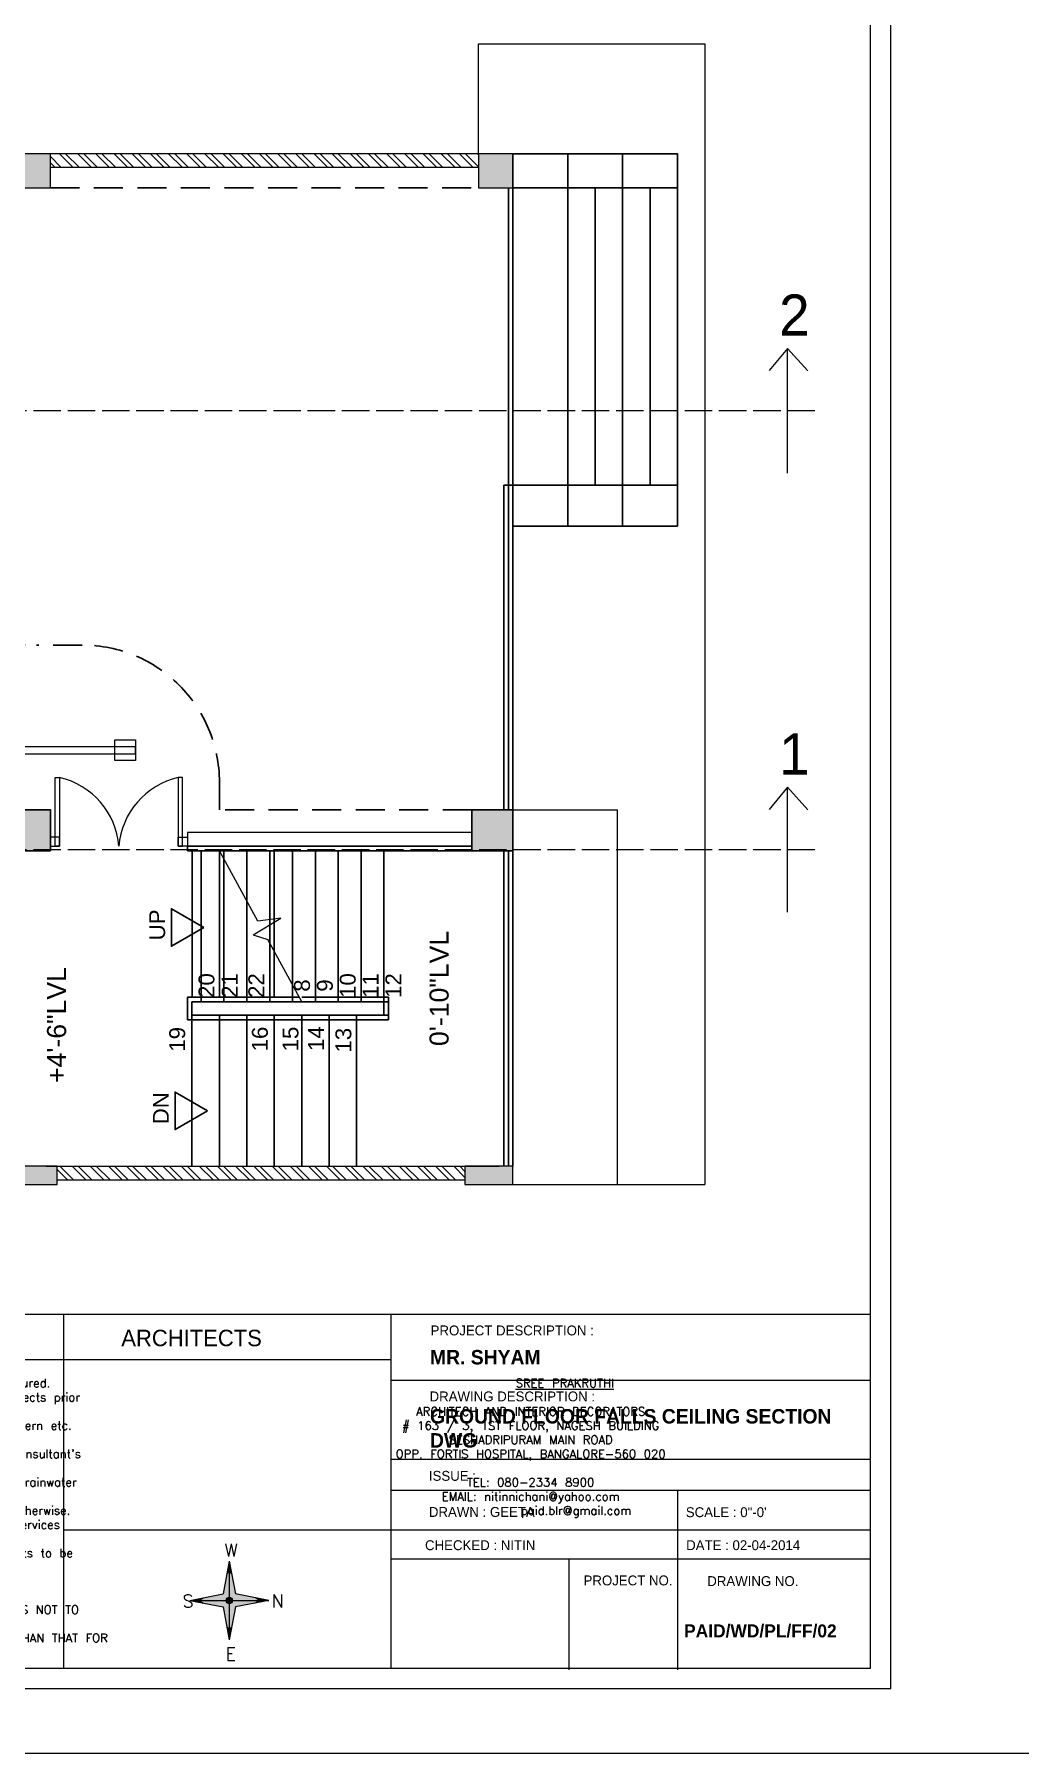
# Model space of a CAD drawing. Header units: inches. Extents: x 111501 to 134888, y 46021 to 52102.
# Drawn here: x 119006 to 119437, y 46021 to 46773 of the extents above; entities that cross this region are included whole.
import ezdxf
from ezdxf.enums import TextEntityAlignment as Align

# ---------------------------------------------------------------- set-up
doc = ezdxf.new("R2010")
doc.units = ezdxf.units.IN
doc.header["$MEASUREMENT"] = 0
doc.linetypes.add('ACAD_ISO02W100', pattern=[15, 12, -3])
doc.linetypes.add('DASHED', pattern=[19.05, 12.7, -6.35])
for name, color, linetype in [('10', 1, 'Continuous'), ('D', 251, 'Continuous'), ('false ceiling', 5, 'Continuous'), ('H', 9, 'Continuous'), ('RO', 7, 'Continuous'), ('staircase', 6, 'Continuous')]:
    doc.layers.add(name, color=color, linetype=linetype)
for name, color, linetype, lineweight in [('column', 252, 'Continuous', 9), ('DOOR', 1, 'Continuous', 0), ('exterior', 7, 'Continuous', 5), ('SHEET', 7, 'Continuous', 30), ('wall', 7, 'Continuous', 9)]:
    doc.layers.add(name, color=color, linetype=linetype, lineweight=lineweight)
doc.styles.add('A', font='arial.ttf')
doc.styles.get("Standard").update_dxf_attribs({"font": 'txt.shx', "height": 6})
doc.styles.add('style4', font='GOTHIC.TTF', dxfattribs={"height": 18})
pattern_1 = [(135, (165811.399, -52608.515), (-3.97747564, -3.97747564), []), (135, (165811.399, -52605.8636), (-3.97747564, -3.97747564), [])]

# ---------------------------------------------------------------- blocks, each defined once
blk = doc.blocks.new('fg')
at = {"layer": 'exterior', "linetype": 'Continuous'}
for p, q in [((-2722.06, -26309.02, 0), (-2731.88, -26300.13, 0)), ((-2731.88, -26300.13, 0), (-2722.06, -26309.02, 0)), ((-2776.68, -26309.02, 0), (-2722.06, -26309.02, 0)), ((-2722.06, -26309.02, 0), (-2731.74, -26317.05, 0))]:
    blk.add_line(p, q, dxfattribs=at)

msp = doc.modelspace()

# ---------------------------------------------------------------- hatches: boundary and pattern name
at = {"layer": 'column'}
h = msp.add_hatch(color=256, dxfattribs=at)
h.paths.add_polyline_path([(119001.53, 46720.78), (119012.53, 46720.78), (119012.53, 46709.78), (119001.53, 46709.78)])
h.paths.add_polyline_path([(119001.53, 46709.78), (118997.53, 46709.78), (118997.53, 46720.78), (119001.53, 46720.78)])
h.paths.add_polyline_path([(119012.53, 46709.78), (119012.53, 46705.78), (119001.53, 46705.78), (119001.53, 46709.78)])
h.paths.add_polyline_path([(118997.53, 46705.78), (118997.53, 46709.78), (119001.53, 46709.78), (119001.53, 46705.78)])
h = msp.add_hatch(color=256, dxfattribs=at)
h.paths.add_polyline_path([(119204.01, 46720.78), (119215.01, 46720.78), (119215.01, 46709.78), (119204.01, 46709.78)])
h.paths.add_polyline_path([(119204.01, 46709.78), (119200.01, 46709.78), (119200.01, 46720.78), (119204.01, 46720.78)])
h.paths.add_polyline_path([(119215.01, 46709.78), (119215.01, 46705.78), (119204.01, 46705.78), (119204.01, 46709.78)])
h.paths.add_polyline_path([(119200.01, 46705.78), (119200.01, 46709.78), (119204.01, 46709.78), (119204.01, 46705.78)])
h = msp.add_hatch(color=256, dxfattribs=at)
h.paths.add_polyline_path([(118811.3, 46433.79), (118811.3, 46415.79), (118829.3, 46415.79), (118829.3, 46433.79)])
h.paths.add_polyline_path([(118922.58, 46412.79), (118922.58, 46433.79), (118914.58, 46433.79), (118914.58, 46412.79)])
h.paths.add_polyline_path([(118994.58, 46433.79), (118994.58, 46415.79), (119012.58, 46415.79), (119012.58, 46433.79)])
for points in [[(119197.01, 46433.79), (119197.01, 46415.79), (119215.01, 46415.79), (119215.01, 46433.79)], [(119194.01, 46269.79), (119215.01, 46269.79), (119215.01, 46277.79), (119194.01, 46277.79)]]:
    msp.add_hatch(color=256, dxfattribs=at).paths.add_polyline_path(points)
h = msp.add_hatch(color=256, dxfattribs=at)
h.paths.add_polyline_path([(118914.58, 46269.79), (118935.58, 46269.79), (118935.58, 46277.79), (118914.58, 46277.79)])
h.paths.add_polyline_path([(118994.58, 46269.79), (119015.58, 46269.79), (119015.58, 46277.79), (118994.58, 46277.79)])
at = {"layer": 'SHEET', "lineweight": 5}
h = msp.add_hatch(color=0, dxfattribs=at)
h.set_gradient(color1=(186, 79, 131), one_color=1, tint=1, name='INVHEMISPHERICAL')
h.paths.add_polyline_path([(119077.71, 46087.83), (119079.48, 46086.69), (119088.24, 46084.97), (119089.85, 46076.25), (119090.9, 46075.2), (119090.9, 46087.83)])
h.paths.add_polyline_path([(119104.1, 46087.83), (119102.33, 46088.98), (119093.57, 46090.7), (119091.95, 46099.41), (119090.9, 46100.47), (119090.9, 46087.83)])
h = msp.add_hatch(color=0, dxfattribs=at)
h.set_gradient(color1=(186, 79, 131), one_color=1, tint=1, name='CURVED')
h.paths.add_polyline_path([(119090.9, 46100.47), (119089.85, 46099.41), (119088.24, 46090.7), (119079.48, 46088.98), (119077.71, 46087.83), (119090.9, 46087.83)])
h.paths.add_polyline_path([(119090.9, 46075.2), (119091.95, 46076.25), (119093.57, 46084.97), (119102.33, 46086.69), (119104.1, 46087.83), (119090.9, 46087.83)])
h = msp.add_hatch(color=0, dxfattribs=at)
h.set_gradient(color1=(0, 0, 41), one_color=1, tint=1, name='CYLINDER')
h.paths.add_polyline_path([(119090.9, 46105.08), (119089.85, 46099.41), (119090.9, 46100.47)])
h.paths.add_polyline_path([(119090.9, 46105.08), (119090.9, 46100.47), (119091.95, 46099.41)])
h = msp.add_hatch(color=0, dxfattribs=at)
h.set_gradient(color1=(0, 0, 41), one_color=1, tint=1, name='CURVED')
h.paths.add_polyline_path([(119073.66, 46087.83), (119077.71, 46087.83), (119079.48, 46088.98)])
h.paths.add_polyline_path([(119073.66, 46087.83), (119079.48, 46086.69), (119077.71, 46087.83)])
h = msp.add_hatch(color=0, dxfattribs=at)
h.set_gradient(color1=(186, 79, 131), one_color=1, tint=1, name='SPHERICAL')
h.paths.add_polyline_path([(119092.29, 46087.83, 1), (119089.51, 46087.83, 1)])
h = msp.add_hatch(color=0, dxfattribs=at)
h.set_gradient(color1=(0, 0, 41), one_color=1, tint=1, name='INVCURVED')
h.paths.add_polyline_path([(119108.15, 46087.83), (119104.1, 46087.83), (119102.33, 46086.69)])
h.paths.add_polyline_path([(119108.15, 46087.83), (119102.33, 46088.98), (119104.1, 46087.83)])
h = msp.add_hatch(color=0, dxfattribs=at)
h.set_gradient(color1=(0, 0, 41), one_color=1, tint=1)
h.paths.add_polyline_path([(119090.9, 46075.2), (119089.85, 46076.25), (119090.9, 46070.59)])
h.paths.add_polyline_path([(119090.9, 46070.59), (119091.95, 46076.25), (119090.9, 46075.2)])
at = {"layer": 'wall', "lineweight": 5}
h = msp.add_hatch(dxfattribs=at)
h.set_pattern_fill('ANSI32', color=256, scale=15, angle=90, style=0)
h.set_pattern_definition(pattern_1)
h.paths.add_polyline_path([(119200.01, 46720.78), (119012.58, 46720.78), (119012.58, 46714.78), (119106.58, 46714.78), (119200.01, 46714.78)])
h = msp.add_hatch(dxfattribs=at)
h.set_pattern_fill('ANSI32', color=256, scale=15, angle=90, style=0)
h.set_pattern_definition(pattern_1)
h.paths.add_polyline_path([(119194.01, 46277.79), (119015.58, 46277.79), (119015.58, 46271.79), (119194.01, 46271.79), (119194.01, 46277.79)])

# ---------------------------------------------------------------- linework, layer by layer
at = {"lineweight": 5}
msp.add_lwpolyline([(119197.01, 46417.79), (119197.01, 46423.79), (119072.58, 46423.79), (119072.58, 46417.79)], close=True, dxfattribs=at)
at = {"layer": '10', "linetype": 'Continuous'}
for p, q in [((119072.56, 46351.73), (119072.56, 46341.85)), ((119074.56, 46349.73), (119074.56, 46343.85))]:
    msp.add_line(p, q, dxfattribs=at)
for points in [[(119079.68, 46382.25), (119065.52, 46374.07), (119065.52, 46390.43)], [(119081.31, 46302.03), (119067.15, 46293.85), (119067.15, 46310.21)]]:
    msp.add_lwpolyline(points, close=True, dxfattribs=at)
at = {"layer": 'column'}
msp.add_line((119072.58, 46415.79), (119074.58, 46415.79), dxfattribs=at)
for points in [[(118997.58, 46720.78), (118997.58, 46705.78), (119012.58, 46705.78), (119012.58, 46720.78)], [(119200.01, 46720.78), (119200.01, 46705.78), (119215.01, 46705.78), (119215.01, 46720.78)], [(119015.58, 46277.79), (118994.58, 46277.79), (118994.58, 46269.79), (119015.58, 46269.79)], [(119215.01, 46277.79), (119194.01, 46277.79), (119194.01, 46269.79), (119215.01, 46269.79)]]:
    msp.add_lwpolyline(points, close=True, dxfattribs=at)
at = {"layer": 'DOOR', "linetype": 'Continuous'}
for p, q in [((119103.36, 46384.97), (119086.56, 46415.79)), ((119101.39, 46379.1), (119113.47, 46386.34)), ((119113.47, 46386.34), (119103.36, 46384.97)), ((119101.39, 46379.1), (119107.69, 46377.03)), ((119122.56, 46349.73), (119107.69, 46377.03))]:
    msp.add_line(p, q, dxfattribs=at)
at = {"layer": 'DOOR', "color": 5, "linetype": 'Continuous', "lineweight": 0, "elevation": 0.11}
for points in [[(119016.59, 46417.8), (119014.74, 46417.8), (119014.74, 46447.85), (119016.59, 46447.85)], [(119012.59, 46417.8), (119016.59, 46417.8), (119016.59, 46421.8), (119012.59, 46421.8)]]:
    msp.add_lwpolyline(points, close=True, dxfattribs=at)
at = {"layer": 'DOOR', "color": 5, "linetype": 'Continuous', "lineweight": 0}
for points in [[(119068.58, 46417.79), (119070.43, 46417.79), (119070.43, 46447.83), (119068.58, 46447.83)], [(119072.58, 46417.79), (119068.58, 46417.79), (119068.58, 46421.79), (119072.58, 46421.79)]]:
    msp.add_lwpolyline(points, close=True, dxfattribs=at)
for centre, start, end in [((119009.21, 46415.19, 0.17), 4.4624, 77.26518), ((119075.96, 46415.18, 0.06), 102.73574, 175.52163)]:
    msp.add_arc(centre, 33.48, start, end, dxfattribs=at)
at = {"layer": 'exterior', "color": 1, "linetype": 'ACAD_ISO02W100'}
for p, q in [((119347.18, 46608.29), (117820.73, 46608.29)), ((119347.18, 46416.26), (117760.73, 46416.26))]:
    msp.add_line(p, q, dxfattribs=at)
at = {"layer": 'false ceiling', "lineweight": 5}
msp.add_lwpolyline([(118922.58, 46458.29), (119049.8, 46458.29), (119049.8, 46461.29), (118922.58, 46461.29)], dxfattribs=at)
msp.add_lwpolyline([(119040.8, 46455.29), (119040.8, 46464.29), (119049.8, 46464.29), (119049.8, 46455.29)], close=True, dxfattribs=at)
at = {"layer": 'H', "linetype": 'DASHED'}
for p, q in [((119012.58, 46705.78), (119200.01, 46705.78)), ((119026.56, 46505.79), (119006.58, 46505.79)), ((119086.56, 46433.79), (119086.56, 46445.79)), ((119197.01, 46433.79), (119086.56, 46433.79))]:
    msp.add_line(p, q, dxfattribs=at)
at = {"layer": 'H'}
for p, q in [((119078.56, 46415.79), (119078.56, 46349.73)), ((119088.56, 46415.79), (119088.56, 46349.73)), ((119098.56, 46415.79), (119098.56, 46349.73)), ((119108.56, 46415.79), (119108.56, 46349.73))]:
    msp.add_line(p, q, dxfattribs=at)
at = {"layer": 'H', "linetype": 'DASHED'}
for centre, radius, start, end in [((119006.58, 46589.79), 84, 180, 270), ((119026.56, 46445.79), 60, 0, 90)]:
    msp.add_arc(centre, radius, start, end, dxfattribs=at)
at = {"layer": 'RO', "color": 7, "linetype": 'Continuous'}
for points in [[(118994.58, 46433.79), (118994.58, 46415.79), (119012.58, 46415.79), (119012.58, 46433.79)], [(119197.01, 46433.79), (119197.01, 46415.79), (119215.01, 46415.79), (119215.01, 46433.79)]]:
    msp.add_lwpolyline(points, close=True, dxfattribs=at)
at = {"layer": 'SHEET', "color": 0, "lineweight": 5, "ltscale": 25}
for p, q in [((119371.45, 46212.96), (118705.01, 46212.96)), ((119018.39, 46212.96), (119018.39, 46058.25)), ((119161.53, 46212.96), (119161.53, 46058.25)), ((119161.53, 46193.11), (118705.01, 46193.11)), ((119239.48, 46105.96), (119239.48, 46057.51))]:
    msp.add_line(p, q, dxfattribs=at)
at = {"layer": 'SHEET', "color": 0, "lineweight": 5}
for p, q in [((119090.9, 46105.08, 6.79), (119088.24, 46090.7, 6.79)), ((119090.9, 46100.47, 6.79), (119089.85, 46099.41, 6.79)), ((119090.9, 46105.08, 6.79), (119090.9, 46070.59, 6.79)), ((119090.9, 46105.08, 6.79), (119093.57, 46090.7, 6.79)), ((119090.9, 46100.47, 6.79), (119091.95, 46099.41, 6.79)), ((119073.66, 46087.83, 6.79), (119088.24, 46090.7, 6.79)), ((119073.66, 46087.83, 6.79), (119108.15, 46087.83, 6.79)), ((119073.66, 46087.83, 6.79), (119088.24, 46084.97, 6.79)), ((119077.71, 46087.83, 6.79), (119079.48, 46088.98, 6.79)), ((119077.71, 46087.83, 6.79), (119079.48, 46086.69, 6.79)), ((119108.15, 46087.83, 6.79), (119093.57, 46090.7, 6.79)), ((119108.15, 46087.83, 6.79), (119093.57, 46084.97, 6.79)), ((119104.1, 46087.83, 6.79), (119102.33, 46088.98, 6.79)), ((119104.1, 46087.83, 6.79), (119102.33, 46086.69, 6.79)), ((119088.24, 46084.97, 6.79), (119090.9, 46070.59, 6.79)), ((119093.57, 46084.97, 6.79), (119090.9, 46070.59, 6.79)), ((119090.9, 46075.2, 6.79), (119089.85, 46076.25, 6.79)), ((119090.9, 46075.2, 6.79), (119091.95, 46076.25, 6.79))]:
    msp.add_line(p, q, dxfattribs=at)
at = {"layer": 'SHEET', "color": 0, "lineweight": 5, "ltscale": 25}
for points in [[(117743.69, 46049.32), (119380.37, 46049.32), (119380.37, 46810.28), (117743.69, 46810.28)], [(117752.61, 46058.25), (119371.45, 46058.25), (119371.45, 46801.35), (117752.61, 46801.35)]]:
    msp.add_lwpolyline(points, close=True, dxfattribs=at)
for points in [[(119371.45, 46184.08), (119161.53, 46184.08)], [(119371.45, 46149.5), (119161.53, 46149.5)], [(119371.45, 46135.91), (119161.53, 46135.91)], [(119287.14, 46105.96), (119287.14, 46135.91)], [(119018.39, 46118.78), (119161.53, 46118.78)], [(119161.53, 46118.78), (119371.45, 46118.78)], [(119371.45, 46105.96), (119161.53, 46105.96)], [(119287.14, 46057.4), (119287.14, 46105.85)]]:
    msp.add_lwpolyline(points, dxfattribs=at)
at = {"layer": 'SHEET', "color": 0, "lineweight": 5}
msp.add_circle((119090.9, 46087.83, 6.79), 1.39, dxfattribs=at)
at = {"layer": 'staircase'}
for p, q in [((119239.01, 46720.78), (119239.01, 46557.78)), ((119263.01, 46720.78), (119263.01, 46557.78)), ((119287.01, 46720.78), (119287.01, 46557.78)), ((119213.01, 46702.85), (119213.01, 46705.78)), ((119213.01, 46557.78), (119213.01, 46702.62)), ((119215.01, 46705.78), (119287.01, 46705.78)), ((119215.01, 46699.07), (119215.01, 46705.78)), ((119215.01, 46557.78), (119215.01, 46702.62)), ((119251.01, 46705.78), (119251.01, 46575.78)), ((119275.01, 46705.78), (119275.01, 46575.78)), ((119211.01, 46433.79), (119211.01, 46575.78)), ((119211.01, 46575.78), (119215.01, 46575.78)), ((119215.01, 46575.78), (119287.01, 46575.78)), ((119213.01, 46433.79), (119213.01, 46557.78)), ((119215.01, 46557.78), (119287.01, 46557.78)), ((119215.01, 46433.79), (119215.01, 46557.78)), ((119072.58, 46417.79), (119072.58, 46415.79)), ((119197.01, 46417.79), (119072.58, 46417.79)), ((119110.56, 46415.79), (119072.58, 46415.79)), ((119074.58, 46351.73), (119074.58, 46415.79)), ((119086.58, 46351.73), (119086.58, 46415.79)), ((119098.58, 46351.73), (119098.58, 46415.79)), ((119158.56, 46415.79), (119110.56, 46415.79)), ((119110.58, 46351.73), (119110.58, 46415.79)), ((119118.56, 46415.79), (119118.56, 46349.73)), ((119128.56, 46415.79), (119128.56, 46349.73)), ((119138.56, 46415.79), (119138.56, 46349.73)), ((119148.56, 46415.79), (119148.56, 46349.73)), ((119197.01, 46415.79), (119158.56, 46415.79)), ((119158.56, 46415.79), (119158.56, 46349.73)), ((119211.01, 46277.79), (119211.01, 46415.79)), ((119213.01, 46277.79), (119213.01, 46415.79)), ((119215.01, 46277.79), (119215.01, 46415.79)), ((119072.56, 46351.73), (119121.47, 46351.73)), ((119074.56, 46349.73), (119122.56, 46349.73)), ((119122.56, 46351.73), (119160.56, 46351.73)), ((119122.56, 46349.73), (119160.56, 46349.73)), ((119158.56, 46349.73), (119158.56, 46343.85)), ((119160.56, 46351.73), (119160.56, 46341.85)), ((119072.56, 46341.85), (119122.56, 46341.85)), ((119074.56, 46343.85), (119122.56, 46343.85)), ((119074.56, 46277.79), (119074.56, 46343.85)), ((119086.56, 46277.79), (119086.56, 46343.85)), ((119098.56, 46277.79), (119098.56, 46343.85)), ((119110.56, 46277.79), (119110.56, 46343.85)), ((119122.56, 46343.85), (119160.56, 46343.85)), ((119122.56, 46277.79), (119122.56, 46343.85)), ((119122.56, 46341.85), (119160.56, 46341.85)), ((119134.56, 46277.79), (119134.56, 46343.85)), ((119146.56, 46277.79), (119146.56, 46343.85))]:
    msp.add_line(p, q, dxfattribs=at)
msp.add_lwpolyline([(119287.01, 46705.78), (119287.01, 46720.78), (119215.01, 46720.78), (119215.01, 46705.78)], close=True, dxfattribs=at)
at = {"layer": 'wall', "lineweight": 5}
for p, q in [((119200.01, 46720.78), (119200.01, 46768.78)), ((119200.01, 46768.78), (119299.06, 46768.78)), ((119299.06, 46768.78), (119299.06, 46269.79)), ((119215.01, 46433.79), (119260.56, 46433.79)), ((119260.56, 46433.79), (119260.56, 46269.79)), ((119215.01, 46269.79), (119299.06, 46269.79))]:
    msp.add_line(p, q, dxfattribs=at)
at = {"layer": 'wall'}
for p, q in [((119200.01, 46720.78), (119012.58, 46720.78)), ((119200.01, 46714.78), (119012.58, 46714.78)), ((119010.56, 46277.79), (119209.01, 46277.79)), ((119015.58, 46271.79), (119194.01, 46271.79))]:
    msp.add_line(p, q, dxfattribs=at)
at = {"layer": 'wall', "lineweight": 5}
msp.add_lwpolyline([(111708.02, 50109.69), (121840.05, 50109.69), (121840.05, 46020.82), (111708.02, 46020.82)], close=True, dxfattribs=at)

# ---------------------------------------------------------------- block references
at = {"layer": 'exterior', "color": 1, "linetype": 'Continuous', "xscale": -1, "rotation": 270}
for p in [(145644.2, 49357.66, 0), (145644.2, 49165.63, 0)]:
    msp.add_blockref('fg', p, dxfattribs=at)

# ---------------------------------------------------------------- texts
at = {"layer": 'D', "style": 'A'}
for s, p in [('UP', (119062.79, 46383.38)), ('20', (119084.36, 46356.85)), ('21', (119094.54, 46356.85)), ('22', (119106.18, 46356.85)), ('8', (119126.18, 46356.85)), ('9', (119136.18, 46356.85)), ('10', (119146.18, 46356.85)), ('11', (119156.18, 46356.85)), ('12', (119166.18, 46356.85)), ('19', (119071.56, 46333.31)), ('16', (119107.72, 46333.45)), ('15', (119121.13, 46333.45)), ('14', (119132.33, 46333.62)), ('13', (119144.28, 46332.94)), ('DN', (119064.42, 46303.16))]:
    msp.add_text(s, height=6.95, rotation=90, dxfattribs=at).set_placement(p, align=Align.CENTER)
for s, p in [('0\'-10"LVL', (119186.86, 46330.37)), ('+4\'-6"LVL', (119019.45, 46314.19))]:
    msp.add_text(s, height=8.34, rotation=90, dxfattribs=at).set_placement(p)
at = {"layer": 'exterior', "color": 1, "linetype": 'Continuous', "char_height": 18, "width": 14.5412, "attachment_point": 1}
for s, insert in [('{\\Faehalf.shx|c0;2}', (119331.48, 46659.19)), ('{\\Faehalf.shx|c0;1}', (119331.48, 46467.17))]:
    msp.add_mtext(s, dxfattribs=dict(at, insert=insert))
at = {"layer": 'SHEET', "color": 0, "lineweight": 5}
for s, insert, char_height, width, attachment_point in [('{\\fCentury Gothic|b0|i0|c0|p34;ARCHITECTS}', (119074.38, 46202.61), 7.1994, 133.3627, 5), ("\\pi-0.10706,l0.12084,t14.87;1.^IAll dimensions in feet and inches.   Dimensions to be read not measured. \\P2.^IAmbiguities and discrepancies shall be brought to  the notice of the Architects prior \\P\\pt0.12084;to execution.\\P\\pt14.87;3.^IFor details such as doors,windows,grills,gates,handrails, railings,flooring pattern etc.\\P\\pt0.12084; refer relevant Architectural drawings. \\P\\pt14.87;4.^IThese drawings shall be correlated and read in conjuction with  relevant consultant's\\P\\pt0.12084; approved drawings for structural members, \\P\\pt14.87;5.^Iservices such as plumbing, sanitary, electrical, airconditioning,  ventilation, rainwater\\P\\pt0.12084; drainage & waterproofing and landscaping.\\P\\pt14.87;6.^IAll levels are in feet/inches and are unfinished levels unless  specified otherwise. \\P7.^IAll roof slabs to have waterproofing and insulation treatment as  per services \\P\\pt0.12084;consultant's  drawing. \\P\\pt14.87;8.^IDowels to be left in stairs for fixing of handrails later. Concreting in toilets to be\\P\\pt0.12084; co-ordinated with detailed toilet  drawings. drawings. \\P\\pt14.87;9.^IHeadroom in all stairs to be checked prior to concreting.\\P\\pi0,l0,t0;\\P\\pi-0.10706,l0.12084,t14.87;10.^ITHIS DRAWING IS A COPYRIGHT. IT IS THE PROPERTY OF ARCHITECTS AND IS NOT TO \\P\\pt0.12084;BE REPRODUCED\\PCOPIED,    HANDED OVER TO A THIRD PARTY OR USED FOR ANY PIRPOSE OTHER THAN THAT FOR \\PWHICH IT HAS BEEN LOANED.", (118908.3, 46124.09), 3.71751, 401.2073, 5), ('         {\\LSREE PRAKRUTHI} \\P\\PARCHITECH AND INTERIOR DECORATORS\\P{\\A1;# 163 / 3, 1ST FLOOR, NAGESH BUILDING\\PSESHADRIPURAM MAIN ROAD\\POPP. FORTIS HOSPITAL, BANGALORE-560 020\\P\\PTEL: 080-2334 8900\\PEMAIL: nitinnichani@yahoo.com\\P            paid.blr@gmail.com}', (119222.76, 46154.4), 3.7175, 401.2073, 5), ('W', (119088.78, 46112.61, 6.79), 5.61, 3.7061, 1), ('S', (119070.45, 46090.33, 6.79), 5.61, 3.7061, 1), ('N', (119109.46, 46090.41, 6.79), 5.61, 3.7061, 1), ('E', (119089.23, 46067.22, 6.79), 5.61, 3.7061, 1)]:
    msp.add_mtext(s, dxfattribs=dict(at, insert=insert, char_height=char_height, width=width, attachment_point=attachment_point))
at = {"layer": 'SHEET', "color": 0, "lineweight": 5, "attachment_point": 1, "style": 'style4'}
for s, insert, char_height, width in [('PROJECT DESCRIPTION :', (119178.98, 46208.12), 4.3312, 157.8059), ('{\\fCentury Gothic|b1|i0|c0|p34;MR. SHYAM}', (119178.72, 46197.41), 6.323, 157.8059), ('DRAWING DESCRIPTION :', (119178.53, 46179.26), 4.3312, 157.8059), ('{\\fCentury Gothic|b1|i0|c0|p34;GROUND FLOOR FALLS CEILING SECTION DWG }', (119178.72, 46171.56), 6.323, 186.6412), ('ISSUE :', (119178.23, 46144.51), 4.331, 157.8059), ('DRAWN : GEETA', (119178.23, 46128.71), 4.3312, 157.8059), ('SCALE : 0"-0\'', (119290.67, 46128.6), 4.3312, 303.3755), ('CHECKED : NITIN', (119176.55, 46114.16), 4.3312, 157.8059), ('DATE : 02-04-2014', (119290.82, 46114.16), 4.3312, 303.3755), ('PROJECT NO.', (119245.91, 46098.75), 4.3312, 157.8059), ('DRAWING NO.', (119300.05, 46098.46), 4.3312, 303.3755), ('{\\fCentury Gothic|b1|i0|c0|p34;PAID/WD/PL/FF/02}', (119289.9, 46077.36), 5.6907, 287.5949)]:
    msp.add_mtext(s, dxfattribs=dict(at, insert=insert, char_height=char_height, width=width))

doc.saveas('drawing.dxf')
